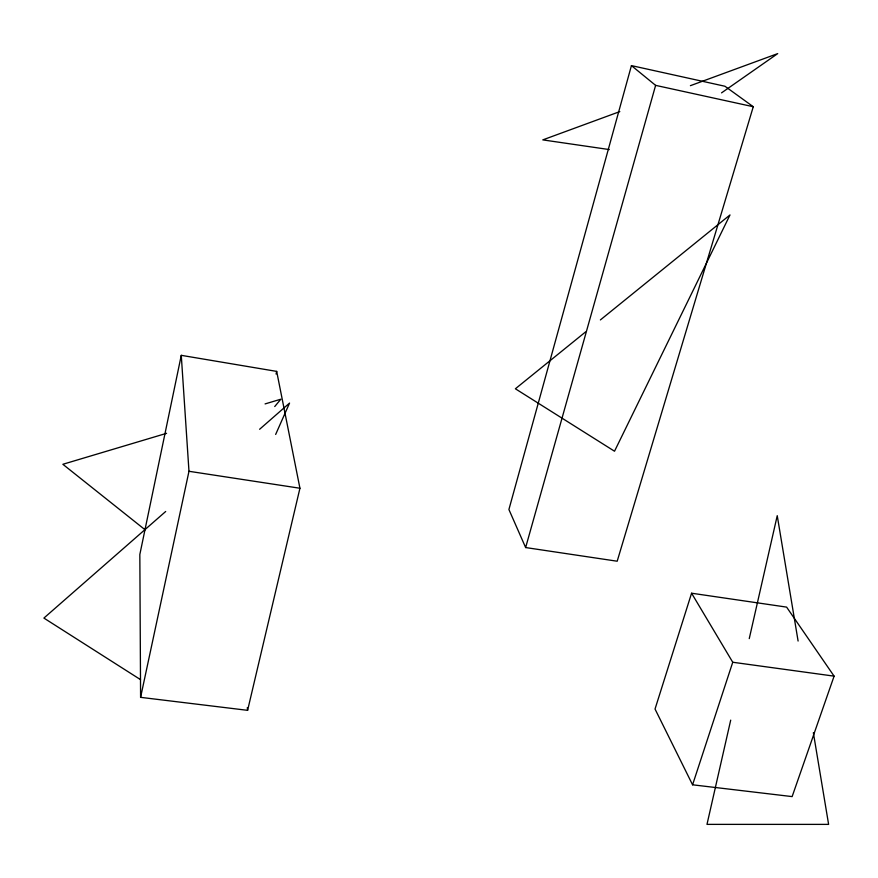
<?xml version="1.0" encoding="UTF-8"?>
<svg xmlns="http://www.w3.org/2000/svg" width="878" height="878" viewBox="0 0 878 878"><rect width="100%" height="100%" fill="white"/><g stroke="black" fill="none" stroke-linecap="round" stroke-linejoin="round"><path stroke-width="1.32" d="M181.274 355.338L139.832 554.501L140.59 697.341L247.607 710.335L299.936 488.245L276.68 371.394L181.274 355.338L188.979 471.288L140.59 697.341M276.076 374.061L276.68 371.394M730.705 720.136L706.988 824.376L828.612 824.387L813.357 732.724M749.252 638.624L777.239 515.671L798.102 641.05M631.436 65.609L508.911 509.514L525.637 547.554L617.19 561.218L753.269 106.721L724.943 86.253L631.436 65.609L655.614 85.364L753.269 106.721M525.637 547.554L655.614 85.364M691.579 593.21L655.032 709.04L692.577 784.8L792.132 796.598L834.1 676.148L786.611 607.115L691.579 593.21L732.746 662.253L692.577 784.8M275.659 434.445L289.553 403.079L259.614 429.276M274.726 406.536L280.839 399.205L265.079 403.913M165.69 511.49L43.9 618.079L140.535 679.638M585.505 331.983L515.375 388.778L614.523 451.226L730.002 214.945L600.376 319.932M721.54 92.87L777.699 53.613L690.404 85.671M619.813 111.594L542.791 139.887L609.277 149.567M166.59 433.315L62.854 464.286L145.133 529.818M732.746 662.253L834.1 676.148M188.979 471.288L299.936 488.245M247.311 707.613L247.607 710.335"/></g></svg>
